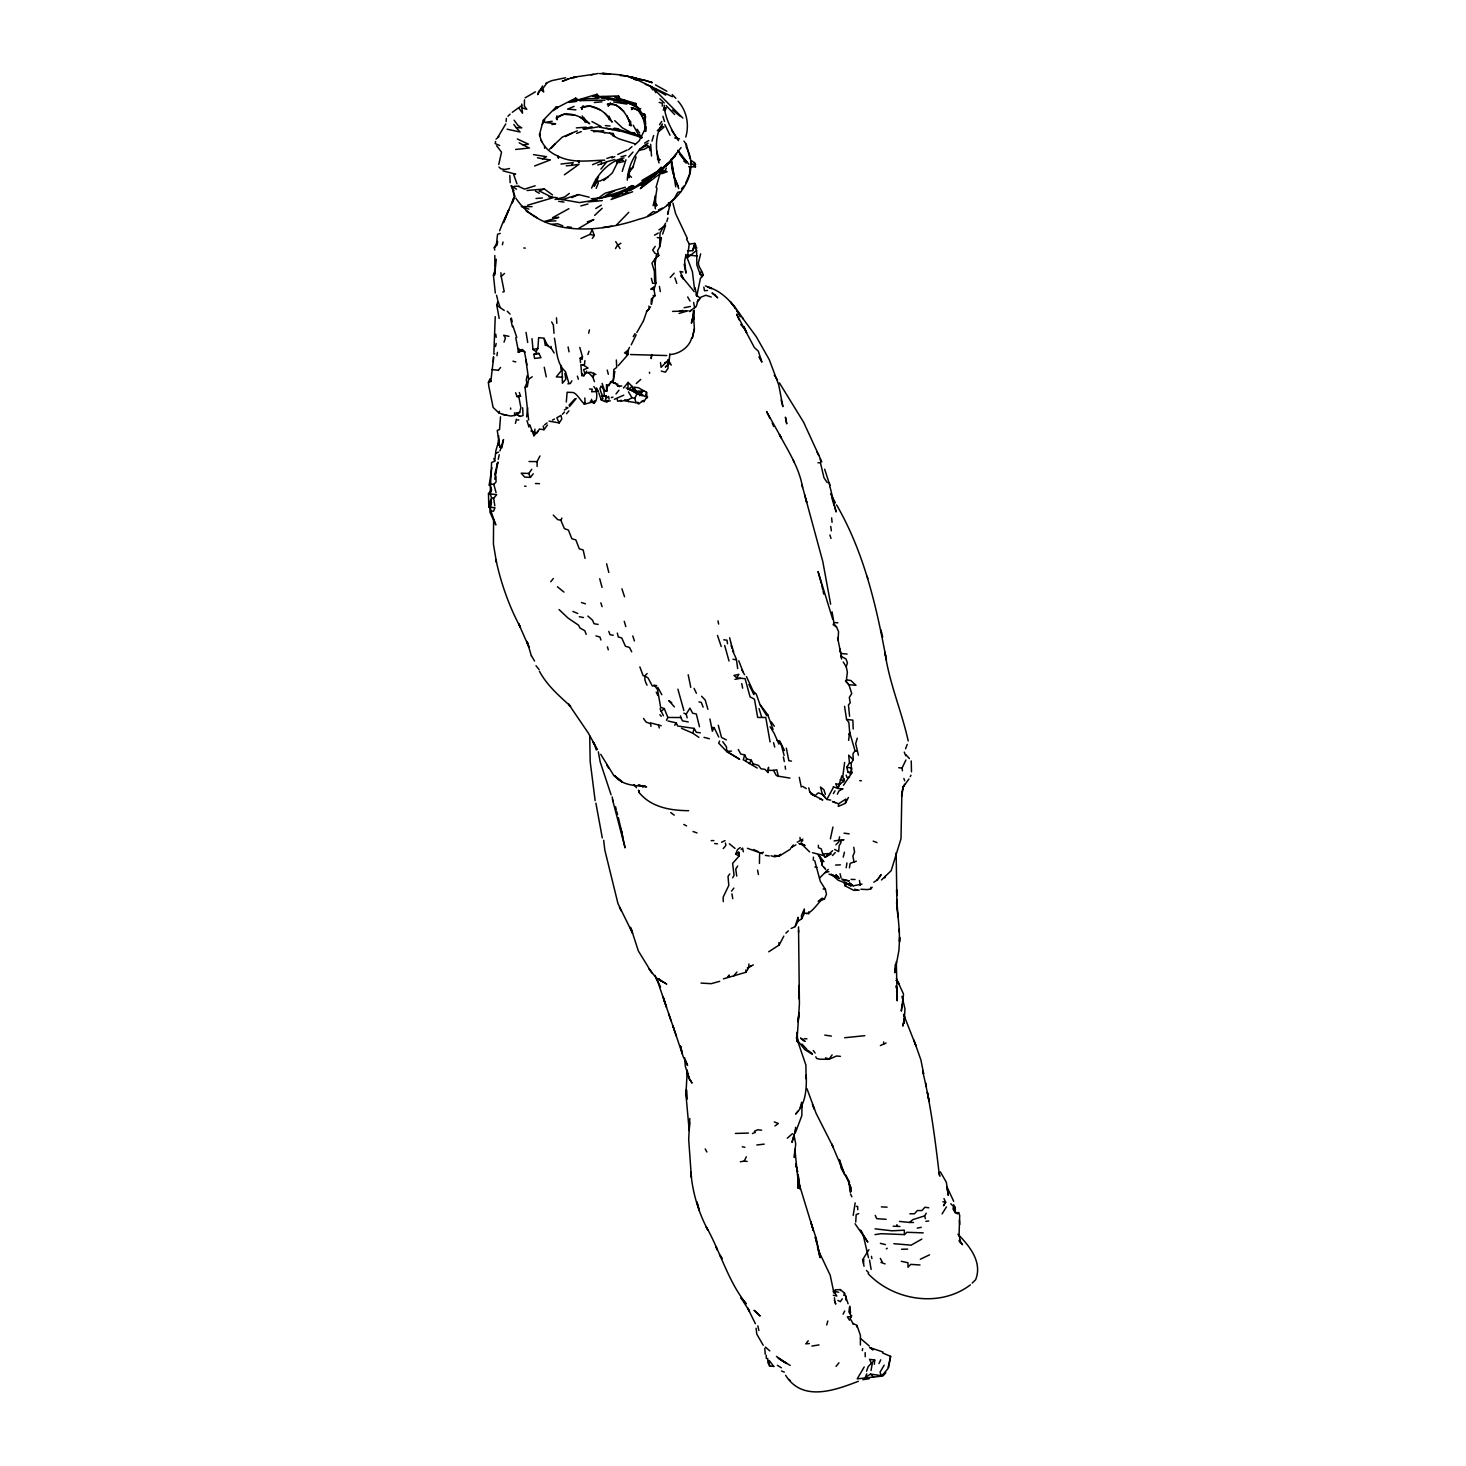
<?xml version="1.0" encoding="UTF-8"?>
<svg xmlns="http://www.w3.org/2000/svg" width="1466" height="1466" viewBox="0 0 1466 1466"><rect width="100%" height="100%" fill="white"/><g stroke="black" fill="none" stroke-linecap="round" stroke-linejoin="round"><path stroke-width="1.5" d="M795.122 926.64L798.072 921.179L798.072 917.313L795.122 926.64L791.145 928.473M799.172 988.597L798.915 998.767L799.19 985.409L799.172 990.595M855.741 1222.076L856.181 1214.599L858.71 1213.61M801.682 918.761L804.321 913.336L804.339 908.975L801.426 915.609L801.682 918.761L798.072 921.179M488.416 382.388L490.817 381.472L489.919 378.943L488.416 382.388L488.783 386.034L493.107 407.401L498.788 412.844L502.691 414.402L510.699 416.014L514.566 415.501L514.584 412.862M953.89 1208.717L954.769 1212.474L958.672 1212.639L959.699 1215.406L959.039 1236.113M801.572 1102.23L801.535 1106.207L801.682 1103.623L800.07 1107.618M557.831 156.056L558.491 157.98L557.831 156.056C548.376 152.024 541.394 144.694 539.525 134.322L543.41 120.084L556.329 106.798L558.253 107.073L575.68 98.13L578.355 99.853L596.955 94.264L599.173 96.536L618.542 95.968L620.045 98.772L635.768 103.463L636.501 106.816L632.909 102.987L638.736 108.191M662.284 106.157L662.32 103.188L659.187 102.418M495.233 316.674L493.895 352.481M899.519 941.978L899.666 937.342L898.915 950.536L894.736 972.746L895.305 964.426M498.55 440.331L499.888 447.258L498.55 440.331L498.477 444.968L499.118 440.716M853.212 729.023L852.846 720.118L846.578 719.513L848.851 722.426L849.675 732.359L848.594 740.367M490.01 508.134L489.956 512.239C503.369 541.76 489.607 511.066 490.395 507.199L491.605 498.074L490.157 493.84L491.586 462.541L494.702 461.13L495.929 450.41L498.788 441.009M544.656 146.802L544.637 148.139L544.692 146.252M793.912 1134.739L795.726 1143.865L794.297 1157.535L794.884 1149.197L798.494 1185.004L797.944 1174.303L800.234 1189.201L798.622 1182.237L813.41 1230.67L810.771 1221.618L811.834 1225.155M533.862 434.174L533.881 435.75L538.169 431.132M688.672 810.698C670.842 810.551 651.344 807.473 639.231 792.648L639.268 790.889M903.514 994.424L901.333 1011.119L901.938 1004.741M632.121 386.419L628.144 382.406L627.943 389.608L632.121 386.419L633.678 390.689L637.985 393.071L629.849 389.791L645.15 396.498L646.598 392.32L638.333 387.72L633.972 387.134L636.611 392.045L642.2 392.412L639.689 395.637M798.402 1176.263L799.135 1185.609L798.384 1181.541M493.621 519.33L493.419 544.088L496.461 562.266L495.984 559.865C500.951 583.45 509.618 607.51 520.357 627.155L518.597 623.636L529.079 647.386L526.66 641.228L528.255 645.315L527.448 642.511L531.425 656.108M901.883 792.281L901.627 796.203L903.532 786.014L901.883 792.281L901.004 838.717L891.2 870.621L881.524 879.966M494.885 266.885L494.812 255.524M683.944 141.157L686.308 144.328L686.216 147.15C703.973 178.467 668.588 212.332 639.048 219.204C599.557 232.709 541.925 237.529 515.812 198.112M748.924 964.005L748.796 967.652L745.937 972.27L723.416 978.867M651.161 304.03L651.344 299.027L655.137 295.582L653.176 295.527M694.518 289.095L692.41 271.668L685.886 254.443M860.395 1345.037L860.414 1335.288L856.932 1325.411L852.662 1323.193L851.141 1319.95M651.509 155.964L650.666 144.291M813.318 860.212L813.447 857.115M668.954 363.898L665.436 366.921L668.954 363.898L669.797 353.947M899.538 941.282L899.208 929.132M689.79 1118.503L688.69 1139.375L691.384 1177.253L690.871 1172.195C692.465 1192.316 698.439 1212.254 707.858 1230.047L706.136 1226.566C720.429 1251.836 728.034 1281.284 746.267 1303.824L740.623 1297.263L749.474 1311.227L747.623 1308.002L755.393 1323.706M562.706 377.183L556.292 376.89L562.119 369.689L562.394 383.249L565.858 379.236L564.85 373.335M655.32 195.564L655.925 206.376L654.99 204.086M863.566 1263.362L863.767 1259.331M853.194 1215.424L855.173 1202.835M495.306 293.053L493.419 275.132L494.427 275.187L494.757 268.956M604.395 396.296L602.801 396.168L601.243 392.906L599.924 388.6L601.042 386.034L603.827 389.828L604.395 396.296L606.063 395.765L605.641 399.265M686.564 239.178L689.295 244.089L687.224 257.906L696.607 250.429L693.913 245.903L692.612 250.631L687.554 251.016M739.157 856.034L735.694 854.11L738.754 852.204L739.157 856.034L732.615 863.382L734.045 875.239L732.743 877.804M493.181 361.259L490.817 381.472M584.824 397.982C586.18 412.184 578.667 393.584 572.913 392.485L567.122 392.247L566.297 401.977M606.667 391.367L606.448 384.678L607.657 385.576L606.667 391.367L603.827 389.828M698.183 299.834L696.277 306.449L689.496 311.58L691.421 310.132M795.562 1127.299L795.342 1132.888L801.865 1115.516L801.939 1103.806M851.361 772.784L851.251 763.163L853.175 759.755L852.992 753.671L855.045 750.812L849.675 732.359M607.657 385.576L613.338 380.464L613.833 369.542L616.71 367.435L616.343 359.995M491.861 511.066L493.529 511.194L494.977 507.749L488.801 507.089L488.49 493.602L491.495 489.992L490.89 488.086M527.65 407.676L526.624 416.894M768.037 772.527L768.514 767.451L768.037 772.527L765.014 769.375L760.964 768.77L758.563 765.472L753.066 763.731L751.288 760.194L746.634 758.82L744.71 754.862L740.788 754.092L738.314 749.493M646.048 126.571L645.571 131.5L645.003 114.769L643.757 113.688L645.37 118.27L644.527 117.885M874.322 1364.315L874.726 1360.045L869.521 1359.33L871.409 1363.178L874.726 1360.045M498.752 164.467L501.519 152.134L496.644 145.775M494.427 275.187L494.757 271.888L493.419 275.132M845.387 803.331L845.845 799.098L838.625 803.753L838.35 806.392L845.387 803.331L848.393 797.504M657.025 188.088L654.624 203.792L655.375 208.813M688.708 166.684L695.489 166.867L694.701 162.653L691.329 160.692M654.954 264.485L656.347 255.176M833.219 786.692L837.819 788.433L841.905 775.771L844.361 780.333L839.651 784.53L837.801 788.268M798.292 1180.35L798.09 1188.376L798.329 1180.203M696.771 296.224L700.455 278.228C707.876 273.849 695.965 267.637 698.897 260.893L700.656 253.893M494.757 479.18L497.909 462.028L496.681 466.5M655.045 295.784L654.001 289.517L655.925 283.03L654.972 258.987L658.82 255.432M690.852 164.21L691.201 161.333M689.698 1122.296L689.203 1130.524L685.923 1094.314L687.206 1071.628M849.492 1307.214L848.924 1311.923L851.416 1316.413M882.642 1352.99L890.613 1356.343L888.616 1367.54M495.178 475.241L495.746 470.641L495.123 474.251M497.634 241.432L497.194 244.804L494.28 247.754L496.571 243.301L497.56 234.267L500.254 233.387M616.6 163.771L617.058 160.454L618.872 162.653L623.966 161.462L622.317 159.611L618.89 159.922M492.924 361.589L493.547 357.136M872.343 1363.252L871.024 1370.527M501.885 447.918L503.516 439.525L499.979 450.868M629.409 125.343L629.775 122.759M651.71 354.809L651.161 358.602L651.802 354.552M626.953 115.722L630.985 125.948L630.527 121.147M645.333 119.992L645.626 124.243M496.919 355.725L497.414 352.371M528.621 419.972L525.066 387.427L527.32 386.548L528.621 379.218L525.891 359.976M846.212 867.744L846.927 862.961M614.84 371.503L613.338 380.464M582.478 356.824L582.075 359.482L580.188 358.071L582.478 356.824L579.785 347.424M849.437 867.817L850.152 863.346L856.346 861.22M625.982 159.776L622.244 171.375M694.389 328.897L692.318 337.876L694.389 328.897L693.455 315.007L691.421 323.235L694.389 310.224M661.478 237.767L659.81 246.636M603.9 132.581L613.118 133.479L612.751 135.568L618.689 138.757L635.126 143.87M856.675 1326.877L856.932 1325.411M911.486 771.794L911.229 760.927M862.301 1350.589L862.668 1348.592M664.19 105.24C664.739 117.811 671.648 130.217 678.465 140.663M842.767 776.888L844.636 762.448M651.545 304.323L652.828 297.433M685.776 137.071C689.46 124.628 686.729 110.94 678.098 101.191M499.228 454.735L498.257 459.316M636.097 156.844L632.726 167.93L629.207 171.907M691.494 338.389C689.167 347.424 679.051 354.076 669.889 354.552M890.613 1356.343L887.791 1368.859L881.487 1376.171L857.225 1378.865L864.207 1366.972M793.088 1138.001L792.006 1142.417L795.635 1129.296M502.417 244.749L503.003 242.037M667.8 214.384L668.514 211.141M685.868 255.451L684.64 261.131L685.96 273.134L684.164 264.192M495.6 471.356L497.469 462.816M605.146 400.016L604.798 401.592L601.152 399.76L598.934 393.108M495.49 346.544L496.186 343.465M495.655 141.451L495.16 143.558L499.723 145.501M593.858 373.115L592.905 377.312L594.445 381.655M588.672 333.24L589.442 329.868M584.934 360.544L584.366 365.309L580.848 364.631L581.8 375.589L583.871 375.772L586.693 371.136M860.927 889.239L867.377 889.587L870.639 888.964L871.024 887.315M503.278 221.476L499.631 230.73M527.265 375.516L526.276 379.694L527.32 386.548M514.566 415.501L519.715 412.422L520.87 407.603L518.707 396.132L517.113 396.608L515.611 392.723M490.395 507.199L491 499.375L489.131 503.443L491.422 502.948L491 499.375M515.427 423.344L516.435 419.203M629.922 167.857L628.896 177.789L628.108 174.637M843.225 857.134L844.434 852.167M653.085 205.698L655.394 196.407M499.155 318.489L496.809 305.276L497.927 300.823L500.108 307.494M491.916 467.636L489.131 485.356L489.864 484.733L491.495 489.992L490.157 493.84L488.49 493.602M509.801 175.425L510.168 182.719M534.98 429.135L533.881 435.75L529.757 424.664M696.607 250.429L696.881 265.108L700.198 274.362L703.405 274.893L700.968 275.828M744.71 754.862L743.299 759.773L757.207 768.037M656.017 187.446L659.975 173.684L665.619 165.163M857.262 738.168L855.686 743.61L858.416 755.192M843.83 1295.394L844.489 1293.085L840.348 1289.585L835.034 1289.823M524.48 99.835L524.352 106.065L526.807 109.309L521.914 107.806L521.749 104.104M496.278 259.262L494.757 273.959M651.967 141.139L653.634 135.513M832.926 827.062L830.397 838.845M700.198 274.362L701.005 271.65M666.81 221.549L667.891 217.958M849.584 716.269L848.466 704.944L850.225 702.8L849.309 697.431L851.746 693.565L848.924 684.714L846.157 681.837L847.385 672.069L846.23 666.81L847.44 662.797L845.992 658.949L840.678 656.108L841.612 659.004M664.006 109.199L664.519 107.494L666.334 108.008L664.959 110.518M698.934 737.38L692.777 733.183L694.243 728.419L677.604 726.018L676.302 722.885L668.001 720.997M540.258 133.846L539.671 135.733L539.525 134.322M662.65 234.065L665.582 225.471M835.913 844.801L838.754 841.96L839.578 836.793M591.604 188.161C597.01 174.527 609.16 160.948 624.003 157.907M595.764 390.304C597.89 394.097 596.992 407.585 590.303 401.134L593.712 401.629L594.426 403.132M526.349 383.89L525.066 387.427M512.734 202.271L513.961 198.496M587.903 354.552L589.002 351.199M667.561 214.036L670.035 205.13L669.412 205.826M653.634 175.169L653.103 176.763L661.642 168.095M583.12 105.68L581.764 109.455L582.369 107.678M504.047 342.109L505.44 338.005L503.699 335.256L508.922 336.319M511.909 203.298L513.448 198.79M606.558 400.328L606.026 401.849L610.259 400.786M822.169 863.492L821.656 864.94L824.735 868.275M506.356 118.471L506.137 121.586M504.762 219.332L514.035 197.507L512.605 201.08M884.731 877.914L885.317 876.302M866.534 1371.223L868.239 1366.587L871.409 1363.178M905.567 748.796L907.216 744.398M827.814 1320.994L826.714 1324.971M693.913 245.903L694.884 243.374L689.295 244.089M830.746 800.143L826.824 799.41L833.366 787.48M905.896 760.029L902.048 768.092L902.433 770.786M503.718 222.594L508.72 209.95L503.699 220.578M735.694 854.11L737.508 849.602L740.257 847.568M866.773 1373.825L865.398 1377.234L870.602 1374.1L883.045 1375.878L885.849 1372.707M643.409 320.999L646.634 311.745L650.538 306.852M903.532 786.014L903.093 787.077L908.938 779.014M583.871 375.772L584.897 373.299L583.56 369.615L588.068 368.058L583.01 364.906M617.424 162.763L612.257 173.025L603.79 180.501M665.601 223.144L660.048 232.819L659.59 247.076L657.556 250.723L658.692 255.689M525.103 352.06L521.988 350.686L518.304 352.335L519.111 350.447M728.51 976.887L729.298 975.055L727.814 976.704M584.164 404.25L584.934 402.454M498.788 412.844L499.485 411.25M668.991 206.614L670.402 203.407M685.923 182.609L689.588 174.326L689.826 167.747L691.549 167.014M633.972 392.008L636.959 393.731L634.815 398.422L636.042 402.71L638.022 402.325L638.956 403.681L643.574 400.365L644.032 401.574L641.522 401.372M692.612 250.631L694.627 246.068L696.9 248.011M645.443 128.202L639.249 140.791L634.815 144.859M505.788 123.914L498.074 136.814M493.566 353.947L494.702 353.801M516.765 337.4L512.843 325.782M581.8 375.589L582.57 373.885M618.212 365.694L628.126 354.424L626.367 354.406L629.482 347.332M647.679 396.865L646.946 397.689L646.598 392.32M650.996 726.348L650.446 722.866L658.436 724.974L659.279 727.961M658.436 724.974L661.184 725.743M737.673 668.569L736.353 659.022L732.56 650.592M711.615 727.356L712.329 731.241L714.125 727.612L711.615 727.356L709.929 719M719.604 741.026L718.652 743.097L726.788 751.637L739.634 759.26L727.942 752.021M834.099 505.77L833 501.647M726.788 751.637L726.44 746.799L722.775 741.704M745.699 760.872L746.634 758.82M752.479 765.032L753.066 763.731M773.572 770.365L776.778 769.797L778.391 776.449L776.174 775.294L773.572 770.365L769.045 770.383M771.061 855.778L774.158 856.62L774.781 855.264M774.158 856.62L776.009 855.374M843.646 781.909L844.086 778.739M768.715 951.8L779.234 944.947L783.815 936.114M804.321 913.336L806.96 913.245M806.74 913.739C812.017 912.2 816.617 904.779 821.107 900.436L824.442 898.988L826.476 894.333L825.413 889.477L820.282 881.268L814.711 860.652M910.258 776.687L910.954 775.184M838.68 1292.279L834.227 1291.234L833.513 1292.755L834.96 1292.884L836.793 1296.036L833.311 1295.284M834.96 1292.884L835.657 1291.344M851.105 1316.725L847.33 1316.871L849.602 1320.243L851.709 1315.423M945.625 1202.175L943.554 1205.602L945.625 1202.175L943.976 1198.62M955.246 1207.508L955.117 1212.034L955.246 1207.508L953.651 1204.795M959.772 1224.385L959.46 1220.335M663.31 110.078L664.519 107.494M593.73 403.077L594.884 400.621M580.884 238.482L589.955 234.395L592.191 229.667L594.298 235.476L592.319 238.39M902.708 788.268L904.614 784.237M878.959 1363.582L880.736 1359.825M666.315 168.077L665.143 170.532L660.03 172.676M636.152 334.798L631.223 344.84M585.044 558.344L583.175 549.952L579.29 548.834L575.863 539.928L571.832 538.718L568.423 530.069L564.41 528.64L560.855 520.302L561.936 518.066M837.343 794.224L838.937 790.98L842.712 788.91L837.819 788.433L835.712 783.76L839.651 784.53M666.48 720.282L667.873 717.46L664.3 708.591L660.653 707.363L657.556 689.643L654.129 684.934M608.866 385.668L609.893 383.616M539.964 455.944L537.051 461.643L537.106 466.5M843.097 1314.159L844.728 1310.952M542.255 124.39L544.821 119.827M536.483 353.526L533.862 354.332L534.595 358.455L540.991 357.686L538.865 353.434L536.483 353.526L536.171 351.693L537.894 348.45L538.627 337.656L543.923 338.188L547.771 345.866L551.344 348.358L554.148 352.994M594.042 375.168L592.905 377.312L588.306 372.346M615.537 248.597L617.131 245.628L620.906 243.228M542.585 85.981L537.637 94.612L538.81 91.24L541.815 89.151M643.262 321.292L636.83 332.525M749.346 763.676L751.288 760.194M571.887 380.775L570.347 383.506L567.873 383.835M736.903 677.677L738.864 674.342L733.99 675.423L736.977 678.025L745.076 678.63L750.061 696.863L754.459 699.227L757.684 717.442L765.783 717.497L770.071 741.943M833.384 793.619L835.015 790.815M633.275 336.612L635.035 333.607M848.722 734.576L850.005 732.395M879.124 877.951L881.103 874.597L876.906 880.095M697.193 301.831L698.622 299.412M942.07 1213.921L946.431 1206.921M884.2 1365.176L880.04 1372.158L881.487 1376.171M925.413 1218.612L924.625 1215.882L926.274 1213.188M737.673 865.985L735.749 869.118L736.72 876.063M850.133 774.085L852.296 772.27L843.463 785.3M687.169 717.845L686.198 714.144L689.955 708.133L692.612 713.191L696.332 713.997L699.484 726.769M598.549 176.855L594.133 186.31L596.9 181.363L595.508 179.365L597.01 180.959L600.07 181.051L608.152 176.91M596.167 188.363L598.366 182.902L597.01 180.959M488.801 507.089L491.422 502.948M846.762 767.249L851.764 768.074L851.086 773.205L848.081 772.289L846.762 767.249L849.455 762.998L848.667 755.155L853.175 759.755M566.297 165.786L571.337 165.401L573.188 162.653L560.965 164.027M559.187 422.923L561.826 419.001L560.928 415.428L556.823 417.792L559.187 422.923L549.072 421.145M642.749 394.757L642.053 395.802L636.959 393.731M842.309 1298.821L840.348 1301.68L837.856 1300.379M674.672 725.267L676.302 722.885M659.517 124.738L661.752 121.495M606.906 401.922L607.987 400.365M623.453 388.032L628.144 382.406M655.229 246.361L652.7 250.008L654.99 253.306L658.564 254.882M670.97 160.289L681.085 147.59M775.038 856.162L779.124 856.126L780.37 854.366M654.972 258.987L651.949 263.22L654.386 271.375L654.624 281.582M698.677 300.475L701.151 297.048L705.842 295.252L711.212 296.993M533.221 473.811L530.399 477.385L524.736 477.11L521.2 473.188L528.75 473.463L531.791 469.303M729.775 873.956L728.016 876.356L728.804 885.391L723.159 897.174L723.288 901.608M530.894 430.967L536.996 432.91L539.396 429.062L543.996 429.703L547.441 425.048M659.114 131.299L664.116 127.029L661.936 126.314L657.281 130.712M610.241 382.113L613.393 380.317M668.826 359.536L661.074 367.325L660.506 362.578M662.742 167.985L629.39 190.708C646.781 182.26 662.394 170.221 675.386 155.909M731.516 891.126L733.861 888.084M575.075 398.697L569.028 405.221M868.935 1249.692L862.613 1259.715L864.06 1266.276M519.037 352.39L520.815 350.136L521.988 350.686M616.013 393.914L618.982 390.194M836.078 1366.404L838.955 1362.794M644.032 401.574L646.836 396.846L647.294 397.726M790.779 848.173L793.326 845.021M815.774 1056.821L816.727 1058.507L820.007 1059.203L828.986 1059.295L832.12 1054.879M600.877 169.121L606.924 161.681L614.932 159.482M798.017 1111.1L795.562 1114.105C805.952 1104.045 806.685 1088.652 806.245 1075.128L806.098 1078.793L805.897 1065.086L796.569 1037.818M746.304 1156.784L744.307 1161.035L747.129 1161.438M550.74 581.727L553.323 578.557M576.175 398.55L569.504 406.577M549.53 149.22L562.303 137.108L577.311 130.841M566.536 413.724L568.918 410.865M733.696 975.953L736.958 972.031M629.555 170.972L632.689 167.234M723.251 848.576L725.872 845.479L725.432 843.005M494.793 505.77L493.675 498.257L496.699 494.702L490.157 493.84M551.271 148.139L555.357 143.833M609.453 104.507L608.06 106.083L610.442 102.748M498.165 370.513L500.602 367.435M628.566 157.082L633 152.079M681.507 188.857L684.072 185.999M649.163 178.925L669.889 162.286L665.546 166.098L676.577 153.893M647.056 685.153C645.15 681.8 643.006 676.156 647.147 673.535M958.672 1212.639L957.591 1213.83L955.74 1212.84L953.047 1209.083L953.486 1206.445L950.774 1203.751M670.219 277.477L674.122 273.189M662.412 124.005C654.771 134.762 655.449 150.778 659.022 163.001M808.206 1340.785L805.787 1343.846L809.36 1343.552M819.549 878.024L828.253 869.393M870.639 888.964L872.197 887.278M553.36 110.646L558.253 107.073M656.841 171.888L661.276 167.142M812.53 852.699L823.819 855.631L825.266 857.207L832.596 850.701M562.394 414.255L564.52 412.001M773.058 729.537L767.817 714.858L760.414 704.926M832.45 855.503L835.235 852.607M686.308 144.328L689.973 158.493M491.403 484.147L493.785 484.348L496.039 482.002L495.966 476.303M741.155 849.584L742.584 848.099L743.372 851.783M616.416 225.068L628.767 212.332M646.451 311.488L648.852 309.033M665.546 166.098L667.91 163.697L659.388 171.504L668.496 163.038L660.616 170.404M507.951 116.254L510.095 114.128M972.196 1283.117L975.623 1279.726C982.678 1262.208 969.539 1245.898 957.903 1234.225M801.352 841.924L802.8 840.513M643.629 118.911L638.626 110.536L632.982 108.118L631.443 109.584L633.44 108.392M594.646 215.374L602.196 208.3M665.509 166.464L668.734 163.477M659.975 128.11L661.936 126.314M650.519 179.237L640.312 188.638L659.975 173.684M636.281 383.506L640.734 379.419M875.019 1234.629L881.121 1233.694L904.412 1234.61L906.959 1232.283L923.232 1232.869M666.682 205.478L674.323 198.533L677.823 192.193L680.829 191.789M815.078 795.69L818.156 792.886L822.334 794.169L825.505 798.017M502.801 292.082L504.212 291.551L501.225 276.451L504.506 273.464M650.079 150.65L649.108 146.49L646.854 145.262L639.616 149.037M628.529 149.734L631.993 146.637M785.868 933.109L788.36 930.892M625.707 192.193L630.472 189.279M899.501 1221.416L909.58 1222.442L912.695 1219.694L924.625 1215.882M663.438 715.738L661.184 711.322L664.3 708.591M547.056 82.774L542.951 88.4L543.684 91.992L540.496 89.371M846.34 884.713L845.057 885.83L853.927 890.412L859.223 890.119M787.297 1138.184L792.446 1133.676M496.058 139.105L498.953 136.595M767.817 714.858L766.791 715.738L760.231 705.238L756.254 694.059L753.359 691.512L746.451 676.614M775.386 856.73L781.085 854.623M921.857 1239.082L911.137 1245.165L893.857 1243.699M604.982 100.183L579.858 100.623L581.855 98.992M571.52 100.842L578.355 99.853M614.346 399.302L623.746 395.179M658.014 172.585L641.265 185.541M579.858 100.623L587.335 98.68L597.707 98.479M825.266 857.207L831.295 853.853L827.3 854.385M970.382 1284.876C939.999 1307.984 893.948 1300.837 868.11 1273.642M544.527 424.938L547.075 422.923M606.741 397.854L608.592 396.37L609.105 399.119M818.138 901.315L822.005 898.237L824.442 898.988M797.266 842.235L802.818 839.12M648.027 215.649L653.213 211.599L656.621 212.405M632.524 104.123L601.005 97.562L608.555 97.636L619.825 100.073M649.108 146.49L644.344 149.239L638.608 150.357M569.394 193.402L564.593 197.03L555.064 199.468M790.284 849.235L779.124 856.126M774.964 1125.961L778.354 1123.487L774.268 1121.93M601.005 97.562L603.259 96.499M564.392 174.802L578.997 164.357L571.337 165.401M853.212 885.83L849.51 883.008L853.212 885.83L862.008 884.145M512.257 112.314L521.694 105.589M525.121 97.819L535.438 91.845M599.209 98.02L592.704 96.078L599.173 96.536M658.949 229.869L663.457 226.772M654.331 286.695L650.702 289.15L654.001 289.517M622.317 159.611L619.073 161.187L616.435 160.784M528.621 379.218L532.231 376.78M654.642 174.033L662.504 168.755M662.944 171.98L665.143 170.532L667.085 171.779L661.679 173.703M659.352 170.221L641.833 180.538M886.307 1248.867L887.242 1248.262M564.392 409.985L567.928 407.805L565.949 407.273M873.791 882.202L877.877 879.673M644.582 143.118L648.815 140.498M621.126 100.055L614.419 96.536L620.045 98.772M753.341 964.885L747.33 968.018L751.362 965.801M595.764 208.502L601.262 205.185M624.663 399.87L628.108 399.998L631.956 397.671L634.815 398.422M929.554 1254.841L920.318 1259.257M578.722 228.366L593.877 219.552L587.335 221.842M552.48 420.119L554.423 419.001M791.658 847.311L795.928 844.856M557.263 198.68L579.528 202.601L597.12 199.761M565.345 136.54L571.96 133.314M568.9 208.685L552.609 217.664L558.803 217.371L544.399 221.458L555.926 220.835M632.652 191.753L611.084 199.523L622.225 193.145L612 196.774L629.794 188.784L612.44 195.454L598.971 198.57L619.66 191.936L633.495 185.724L630.985 185.706M654.514 235.165L658.271 233.057M593.235 199.596L598.22 198.167L605.018 193.274L625.341 187.263M605.311 195.748L614.822 190.598M537.436 157.778L542.512 158.804L546.506 156.679L533.496 154.626M627.136 150.027L617.736 154.48M838.625 803.753L832.486 801.535L835.4 802.708M828.986 1059.295L836.555 1055.996L840.421 1056.345M648.1 143.137C635.419 150.1 627.943 166.153 627.246 180.171M721.584 842.217L725.029 840.604M658.289 210.004L662.357 208.117M571.85 197.635L578.484 194.593L589.222 197.214M719.696 981.322L711.138 983.686L701.005 983.081M545.902 83.232L551.711 80.648L565.583 77.753M535.182 185.797L524.59 189.114L518.414 186.384M880.37 1045.57L886.069 1043.022M611.872 157.907L614.785 156.624M620.393 192.504L633.898 186.347L626.202 189.279M754.385 1131.257L757.739 1129.791L761.624 1130.176M568.698 78.541L562.266 81.326L571.447 77.9M495.673 453.361L498.605 452.096M908.205 740.971C901.902 711.78 889.404 683.816 884.896 652.15L886.454 660.158M574.104 106.377L567.58 109.144L575.9 109.822M584.311 404.268L593.712 401.629M534.595 165.988L550.41 159.904L542.512 158.804M752.425 1133.548L755.375 1132.357M643.702 146.527L646.854 145.262M592.539 164.668L601.445 161.04L601.463 163.826L597.725 165.035M601.463 163.826L606.924 161.681M576.559 133.406L581.269 131.592M539.085 190.947L544.326 188.967L552.517 194.941M622.39 194.337L627.741 192.321M679.033 313.431L688.177 310.737M840.751 840.861L843.921 839.706L840.073 839.981L841.044 842.51L839.138 845.845L838.68 851.581L834.667 849.437M858.361 1381.284C834.869 1390.336 802.507 1402.284 785.593 1375.291M611.34 397.634L612.99 397.103M606.887 158.42L612.385 156.605M578.484 194.593L561.845 199.706M763.401 852.241L759.626 853.432L759.425 863.419M592.099 126.754L582.937 128.935M825.156 872.71L828.858 871.61M516.142 414.292L520.173 416.399L523.05 415.556L522.647 407.75M527.65 205.203L552.957 197.763L539.488 191.038M679.693 311.232L682.735 310.371M580.829 205.936L587.939 203.957M621.291 400.291L617.662 401.281L617.186 399.009M620.888 156.807L625.89 155.524M756.822 1144.964L764.207 1144.14M573.518 77.24L593.62 74.326M570.805 78.156L575.973 77.075M620.485 401.354L623.838 400.639L636.042 402.71M531.993 338.628L533.001 349.458L537.894 348.45M551.931 124.555L555.669 123.785L544.931 122.374L552.169 121.293M584.238 129.301L600.95 126.369L591.952 121.586M917.258 1228.123L921.234 1227.317M833.146 1291.436L834.227 1291.234M591.146 198.771L598.22 198.167M684.091 307.713L690.321 306.486M590.981 74.839L598.183 73.447M509.545 168.553L504.835 169.451L500.896 168.847L498.99 167.069M740.348 1161.805L744.307 1161.035M734.942 679.344L740.843 678.263M584.897 373.299L590.725 372.236L595.892 374.453M533.862 354.332L538.865 353.434M586.345 127.176L576.358 127.89M611.872 103.756L607.309 104.233L615.647 104.764L623.691 111.141M519.129 142.77L523.142 144.987L528.438 144.126L517.315 138.977M811.889 1346.063L819.036 1344.908M862.851 1379.689L869.155 1378.755M602.746 227.487L611.798 226.149M643.721 391.019L633.385 391.22M515.995 412.954L519.715 412.422M925.889 1221.361L928.729 1220.958M635.823 105.717L622.207 100L624.498 99.871M515.647 149.459L529.446 148.011L523.142 144.987M748.485 1133.071L735.382 1133.438M834.117 840.916L838.479 840.348M568.9 102.4L576.34 101.466M517.113 396.608L520.577 396.186L519.312 392.54M841.429 789.075L842.712 788.91M893.215 1226.217L899.922 1226.456M593.638 131.757L603.644 130.676M544.326 188.967L527.009 190.507M517.59 420.046L518.854 419.917M653.744 283.25L655.925 283.03M588.342 201.905L602.288 200.622M818.358 845.259L818.468 847.769L821.217 848.777L822.811 854.055L828.162 853.56M572.326 77.68L574.727 77.46M551.986 224.28L557.611 223.785L562.687 225.801M594.353 102.51L601.995 101.85M707.473 290.488L704.505 290.726L703.827 287.079M536.006 198.478L542.383 198.002M688.269 721.932L682.478 720.851L680.792 717.534L667.873 717.46M597.981 391.367L591.623 391.788L592.301 389.205L589.515 388.985M913.501 1222.497L909.58 1222.442M672.564 311.397L686.088 310.975M835.638 865.068L840.385 864.848M856.327 1206.408L857.647 1206.353L857.757 1209.725M617.626 386.089L621.786 385.961M726.971 751.27L731.424 751.123M629.995 389.535L634.082 389.425M601.152 399.76L603.039 398.642L601.738 395.893L606.063 395.765M848.081 772.289L851.306 772.197M849.547 777.346L846.927 777.438L846.157 775.148M901.572 1249.27L907.637 1249.105M711.157 840.641L713.85 840.586M844.654 1037.726L864.793 1035.692M514.419 186.274L519.019 186.219M557.227 197.708L548.815 196.92M664.721 362.542L668.698 362.505M520.577 396.186L518.707 396.132M502.691 414.402L506.576 415.061M558.509 156.422C573.114 163.551 589.295 160.472 604.78 160.161M909.891 1213.811L914.418 1213.793L917.386 1210.531L921.894 1210.586L924.899 1207.233L928.784 1207.801M537.051 461.643L529.024 461.497M532.048 206.651L521.31 206.559L528.933 209.18M666.737 355.542L630.527 354.534M817.973 462.761L820.465 462.78L823.965 477.714L827.245 482.644M764.776 1348.299L765.234 1354.254M851.105 879.398L855.045 879.508M535.475 483.523L539.47 483.652M602.764 73.3L620.21 74.839L636.72 78.229M599.612 73.593L604.817 73.813M875.239 1215.387L876.723 1218.649L886.179 1219.327M513.815 124.482L516.197 127.615L521.749 127.872L518.011 125.49L514.108 120.194M881.359 1206.866L887.095 1207.159M920.025 1264.975L910.716 1264.37L908.04 1267.21L907.967 1262.757L901.278 1261.31M824.79 1035.106L831.424 1036.114M620.338 75.517L628.034 76.067M688.544 255.084L697.285 256.037M548.522 345.555L545.26 345.316L544.143 338.426M628.914 186.86L631.15 187.025M491.843 369.579L498.128 370.238M841.209 653.543L847.091 654.019M523.783 247.974L525.304 248.102M626.092 387.922L630.82 390.048M637.655 403.571L638.956 403.681M524.59 486.181L526.019 486.291M491.605 498.074L493.675 498.257M855.045 750.812L857.298 751.013M849.455 762.998L851.251 763.163M859.791 780.645L861.385 780.773M714.638 843.573L717.46 843.811M804.211 1038.643L806.923 1038.881M602.068 73.392L609.856 74.088M656.127 91.039L654.881 90.929L655.778 92.541M605.275 125.581L610.076 126.003M644.967 675.954L643.153 675.771L639.854 666.883M581.269 99.413L582.863 99.578M833.879 622.445L837.892 622.848M898.713 767.726L902.048 768.092M657.244 237.584L660.653 237.987M778.501 776.21L789.972 778.098M844.068 833.183L849.162 833.824M613.539 101.979L626.953 104.086M567.195 226.79L571.557 227.358M614.052 128.202L618.707 128.806M723.746 639.799L726.989 640.202L727.539 643.739M847 679.967L850.756 680.462L855.997 685.282L848.924 684.714L845.534 680.645M700.327 732.817L696.24 732.267L694.243 728.419M605.128 132.618L591.055 130.327M640.77 108.85L637.875 108.319L644.05 115.521M875.074 1228.838L892.098 1230.817L904.339 1230.176L904.412 1234.61M558.638 201.337L563.952 202.106M777.145 740.55L779.692 740.916L784.457 750.519M842.254 879.893L849.254 880.919L842.07 879.142M613.264 635.199L610.021 634.723L608.793 631.388M599.887 127.212L619.568 131.097M791.457 761.111L788.836 760.707L786.326 748.155M733.018 659.26L736.024 659.718M765.399 855.393L769.247 855.979M840.165 779.784L843.353 780.297M598.11 624.406L594.042 623.728L592.502 620.155L587.829 616.05M698.989 701.957L701.298 702.361L703.112 707.143M709.361 738.754L704.028 737.361M942.803 1201.772L945.588 1202.267M631.131 77.826L634.98 78.523M616.068 128.715L631.681 133.314M579.29 616.728L583.486 617.553M742.272 1146.76L744.875 1147.292M814.949 866.901L817.002 867.322M574.8 115.246L563.842 114.238L556.109 118.16C566.078 109.584 581.251 115.777 589.625 123.749L580.279 117.372M507.144 129.21L520.082 132.013L516.197 127.615M610.699 103.774C620.466 104.691 626.074 113.982 629.849 122.008M606.319 128.165L612.733 129.539M602.966 96.719L605.201 97.196M560.855 520.302L557.648 519.569L553.268 515.079M676.724 138.189L679.491 138.83M823.104 888.927L825.413 889.477M632.982 108.118L631.205 107.678C642.255 108.759 644.802 121.971 645.315 131.079L644.967 124.225M628.016 353.801L624.534 352.958L627.906 350.319L628.126 354.424M589.955 234.395L594.298 235.476M674.726 137.914L677.237 138.537L671.446 130.016M880.388 1243.333L885.391 1244.597M668.496 202.784L670.383 203.261M512.972 361.204L515.794 361.919M638.425 78.651L647.276 80.978M657.391 159.006L660.323 159.757M681.085 271.577L682.954 272.053M601.738 395.893L602.801 396.168M631.901 77.057L643.098 80.392M661.294 371.045L665.381 372.199L668.001 368.442L668.184 359.5L671.245 365.144M781.341 1367.778L777.365 1365.304M825.468 1057.884L828.913 1058.873M595.947 635.914L600.015 637.069L600.895 640.001M854.696 889.184L857.463 889.99M683.889 161.352L687.004 162.286L679.454 154.113M873.186 841.118L877.016 842.584M502.93 170.826L515.611 174.179L513.686 174.637L516.985 183.873M655.614 685.355L656.695 685.685L652.297 685.96L647.972 677.823L645.003 676.101M643.519 79.97L652.168 82.609L650.318 81.839M642.273 785.593L646.579 786.857L640.77 785.794L645.26 786.399C634.558 785.721 621.327 785.153 614.566 775.569L622.464 782.056L613.924 775.697L600.73 754.33M633.898 78.816L637.545 79.934M804.797 845.351L799.227 843.61L804.797 845.351L800.766 843.225L809.635 851.929M628.639 132.508L639.249 135.972M581.507 602.544L585.447 603.809M647.239 80.997L652.168 82.609M819.714 798.915L822.811 799.941L812.237 794.572M639.433 136.741L613.283 128.825L618.579 129.484M693.033 831.515L697.028 832.945M622.207 100L638.04 107.879M885.061 1263.894L880.956 1262.409L882.33 1262.061L880.333 1258.414M882.953 1352.018L869.686 1347.511L873.04 1349.893L870.676 1347.675M829.005 874.139L838.827 877.951L835.95 874.726L839.138 878.574M770.64 1366.367L767.891 1362.812L767.726 1358.469M650.116 723.581L646.085 722.06L643.537 718.468M747.403 848.283L762.577 853.688M781.47 1371.003L784.328 1372.103M617.901 384.349L612.623 382.333L616.581 383.854M645.315 84.295L651.894 86.861M681.507 728.29L692.777 733.183M838.369 877.621L832.157 874.634M628.474 76.69L632.707 78.376M526.184 211.012L537.381 217.811M572.894 611.45L577.732 613.466M683.889 713.154L686.198 714.144M705.494 285.888L711.798 288.582L707.547 286.915C723.709 291.496 734.319 305.331 743.097 318.727L742.401 317.865L756.199 336.575L769.247 359.628L778.721 384.843L782.899 406.613L781.14 399.98M850.83 885.372L838.112 880.15L831.222 874.121M631.773 77.24L672.363 96.738M638.388 784.75L643.299 786.875L639.799 785.263M753.597 849.547L758.16 851.581M496.809 305.276L504.249 310.48M633.587 78.871L635.987 79.989M790.174 1365.432L778.794 1358.322L785.116 1362.647L781.396 1360.228M632.084 132.471L635.529 134.139M655.485 84.9L666.81 91.204M584.677 119.937L586.693 120.945M726.366 739.89L721.547 737.508L718.285 725.285M611.707 381.783L615.225 383.561L613.521 382.443M810.625 793.747L814.601 795.726M563.952 592.081L557.392 586.748M600.327 109.913L589.918 106.01L580.866 107.733C592.924 102.199 606.099 111.966 612.165 122.081L605.037 113.413M851.031 885.446L844.691 882.184L850.995 886.215M683.797 824.46L686.583 825.908M654.972 88.821L665.729 95.125M616.948 385.32L619.55 386.676M641.687 137.731L632.927 133.058L634.796 132.948M631.846 132.985L622.427 127.908L614.73 120.67M535.457 191.13L539.36 193.292M633.99 133.461L641.247 137.877M663.218 982L666.737 984.053L656.182 977.877L649.163 969.008L652.407 973.442M786.821 1363.582L778.043 1357.937M515.757 337.785L517.901 348.413L520.815 350.136M517.095 414.585L520.173 416.399M802.58 786.362L806.245 788.561M661.459 980.974L658.601 979.178L661.276 980.864M515.006 196.499L511.286 185.724L516.49 189.169M609.599 133.113L614.529 136.393L613.118 133.479M833.055 624.644L836.536 626.99L838.534 631.498L838.131 640.056M628.511 174.491L631.48 177.276M680.481 116.492L672.381 109.895M812.494 1054.439L804.852 1049.656L797.632 1040.567M533.001 349.458L536.171 351.693M671.758 702.709L668.789 700.583L674.397 706.905M695.855 294.849L699.649 297.635M662.614 981.707L658.362 978.647M670.713 812.567L674.232 815.169M780.022 1359.202L776.467 1356.398M808.261 1050.591L812.054 1053.468M809.782 791.842L815.481 796.221M682.863 118.086L653.744 88.876M860.469 1338.421L869.265 1346.008M729.353 843.775L735.034 848.429M769.815 1350.919L765.509 1347.089M807.051 1049.564L801.957 1044.049M635.768 103.463L636.299 106.542L640.459 110.94M606.704 98.625L608.335 100.036M666.114 105.589L674.617 114.531M641.283 137.034L638.186 134.157L633.184 125.215M524.462 351.73L522.079 349.513L524.462 351.73L526.99 364.924M659.902 98.845L664.263 102.932M693.803 162.836L695.727 164.65M654.679 202.821L657.208 205.203M789.056 1379.433L790.137 1380.477M672.216 94.649L675.863 98.295M657.904 159.189L659.242 160.509L656.658 150.943M866.461 1270.491L868.642 1272.671M507.236 311.232L510.058 314.072M826.824 799.41L822.334 794.169L820.465 787.022L823.874 789.661L825.358 794.444M688.928 164.302L678.263 151.108M620.008 248.597L615.72 241.615M870.602 1374.1L873.626 1377.252M608.61 117.06L610.039 118.581M701.609 696.258L705.238 700.088L707.895 709.342M639.927 135.037L642.346 137.602M540.862 140.461L542.383 142.092M905.933 754.752L909.415 758.545M958.984 1240.877L962.429 1244.707L959.497 1239.888L960.267 1242.05L959.369 1235.783M587.206 122.466L583.761 117.463M740.697 324.462L743.537 327.633M694.224 291.642L680.939 275.571L683.449 278.943L680.041 271.357M822.811 854.055L825.028 856.712M940.347 1171.847L946.321 1182.201L948.282 1195.395L946.889 1186.764L953.67 1201.277M633.88 784.567L636.446 787.7M833.476 623.252L836.536 626.99M650.959 87.465L653.085 90.104M536.006 665.729L539.14 669.596M770.09 726.769L774.433 733.825M597.487 749.584L588.324 733.073L568.643 704.138L570.64 706.319C558.949 695.69 547.111 685.483 539.433 671.281M559.059 609.563L568.185 618.176L578.575 625.194L579.986 628.034L584.806 630.728L586.198 634.375M651.106 971.756L638.333 950.903L630.966 928.143L632.267 932.688L630.197 927.19L632.542 933.182L617.974 903.587L604.835 850.133L603.662 840.275M577.806 161.022L579.088 162.689L578.978 161.022M813.245 1050.517L815.151 1053.028M778.611 741.136L781.158 744.508L784.127 755.356M806.996 1088.78L816.086 1113.317L833.293 1147.273L831.717 1143.993L844.581 1174.413L849.547 1182.494L846.633 1176.941M763.218 1345.312L756.768 1334.06L756.09 1328.269M817.955 854.605L823.837 861.715L819.164 856.126L822.316 863.95L821.07 860.487M593.785 386.511L595.892 389.461M771.208 721.822L774.341 726.238M661.313 716.306L659.883 714.767M862.631 1233.327L860.414 1230.102L862.594 1233.712M758.893 356.971L761.899 362.12L758.343 351.217L754.367 347.534L736.647 314.2L739.34 320.156M637.05 129.246L639.671 133.131M774.25 375.094L777.511 380.024M664.831 124.573L669.999 135.22M677.878 150.32L686.161 163.166M843.207 661.972L846.23 666.81M824.259 867.414L825.56 869.503M661.826 694.719L657.776 687.334M643.757 113.688L645.736 116.968M779.417 382.864L803.588 422.19L821.803 461.845M678.098 186.072L673.737 176.232M628.474 391.88L631.956 397.671M531.48 655.833L534.559 661.038M718.761 737.031L714.125 727.612M606.869 765.16L608.555 768.056M691.476 163.147L695.489 166.867M741.851 669.962L744.6 674.763M687.682 296.957L690.028 301.061M551.674 321.97L553.36 324.957L554.001 333.295M681.763 275.938L683.449 278.943M855.045 1223.744L867.817 1242.105L863.584 1235.215M585.282 122.411L582.204 115.924M835.418 502.856L830.599 493.785M896.386 978.573L903.386 993.765M705.201 1148.923L706.887 1151.983M654.972 975.421L660.525 986.948M656.255 978.793L657.758 981.597M836.573 504.927C863.382 551.051 875.862 603.735 885.574 655.668M678.758 188.583L674.397 177.111L671.428 161.04M817.075 452.151L818.706 455.285M511.286 185.724L513.943 190.782M901.957 996.404L904.962 1008.773L904.119 1023.176L903.716 1019.786M656.218 692.154L657.922 695.489M596.534 387.94L598.495 391.807M852.662 1323.193L853.194 1324.256M631.699 651.802L629.5 647.441L625.432 646.249L621.749 637.948L618.267 636.959L617.314 633.092M619.477 907.362L621.309 911.027M575.68 98.13L577.073 100.916M802.562 487.463C799.41 468.167 788.488 451.491 779.417 434.559L781.47 438.151L766.59 411.525L769.742 418.067M778.959 744.178L774.634 734.429M793.253 460.232L794.279 462.303M844.489 1293.085L848.081 1303.732M850.482 1193.947L851.874 1196.824M796.386 1037.91L798.09 1041.446L796.606 1036.902L797.944 1042.271L796.936 1032.302M748.888 684.494L753.89 694.572L753.359 691.512M694.096 688.397L696.368 693.253M657.648 981.395L676.284 1035.894L672.857 1025.559L674.25 1029.993M772.179 423.014L773.718 426.459M592.795 741.613L593.877 744.032M694.884 243.374L696.075 246.05M604.743 391.202L602.105 383.396M839.45 1159.551L843.885 1172.727L841.301 1168.64L839.908 1161.09M760.066 357.887L761.001 360.05M841.667 1167.651L844.581 1174.413M832.798 619.477L818.065 571.538L821.29 583.505M596.314 750.006L593.913 742.877M812.384 1104.411L814.418 1109.249L812.915 1105.639M660.067 708.646L661.184 711.322M528.75 473.463L530.399 477.385M795.708 1164.004L797.596 1172.03L795.672 1163.601M913.886 1040.035L920.886 1059.881L923.653 1073.717L922.609 1070.986C930.892 1105.162 935.29 1140.695 939.394 1175.53M904.265 752.113L905.768 755.778M742.987 671.721L738.754 660.781M845.809 1175.054L850.646 1187.368L850.756 1191.895L850.72 1187.185L849.18 1183.758L850.133 1192.041M904.412 1016.469L903.587 1014.399L915.902 1045.753L914.912 1042.839M812.109 1226.089L816.214 1238.33L820.08 1257.7L817.442 1246.851M596.955 94.264L598.11 97.287M528.951 427.082L526.972 420.54M831.808 498.037L833.018 501.317M519.257 108.649L522.537 113.212L521.914 107.806M611.084 794.81L600.199 761.935L598.33 751.856M556.329 106.798L556.933 108.484M717.497 635.456L721.235 646.469M665.014 1002.927L666.517 1007.197L663.017 996.587L665.014 1002.927L664.355 1000.893M668.606 1013.647L671.098 1020.867M834.539 1300.635L835.73 1304.099L834.392 1299.994M820.099 459.06L820.978 461.68M759.04 708.573L761.752 717.277M600.822 602.856L602.105 606.667M675.734 1034.318L683.248 1056.693L687.572 1065.434L685.282 1059.698M674.946 277.899L676.797 283.378M903.881 778.446L904.65 780.773M568.918 383.396L565.473 371.576C556.274 363.55 556.732 349.421 554.441 338.206M624.534 596.754L621.932 588.819M632.781 635.932L634.43 640.954M802.085 485.264L822.793 561.533L830.636 604.175M577.366 376.121L578.392 379.236M867.121 576.34L867.835 578.594M683.871 710.515L677.897 689.222M638.443 790.211L639.231 792.648M733.678 651.985L730.948 643.116M824.68 469.23L829.921 485.558M493.877 458.491L494.702 461.13M829.903 534.98L830.984 538.443M662.907 116.254L664.483 121.458M609.673 117.775L610.387 120.157M863.254 1235.435L868.532 1257.773M624.259 621.309L625.817 626.532M729.023 661.019L724.68 645.48M496.076 492.613L493.785 484.348M602.068 587.426L599.722 578.777M731.113 645.425L731.974 648.393M618.542 95.968L619.44 99.138M607.455 646.891L608.28 649.823M805.933 499.521L806.721 502.362L804.632 494.775M939.083 1172.8L940.018 1176.208M544.234 367.251L546.268 376.854M514.419 197.727L513.265 191.533M830.324 488.086L836.096 511.964L835.015 507.511M612.476 799.52L625.102 847.879L621.346 830.617M881.542 632.762L880.773 629.904L882.697 637.124M844.031 882.074L845.057 885.83L844.801 884.365M629.226 120.175L630.16 123.639M773.535 742.694L774.708 747.037M616.746 811.486L617.571 814.601M606.594 563.75L608.811 572.455M607.236 370.11L608.317 374.27M651.362 278.302L652.682 283.414M496.534 295.252L497.652 299.65M615.537 806.758L616.325 809.91M512.385 326.771L510.626 318.617M729.628 637.747L730.819 642.475M672.051 169.158L673.315 174.454M808.756 787.81L809.855 792.391M556.915 115.869L557.08 119.717L556.714 117.995M511.359 318.085L512.22 321.732M618.359 817.57L621.676 832.12M821.638 584.989L822.719 589.552M840.073 873.699L841.081 878.042M840.806 653.415L839.761 648.87L841.466 656.456M823.067 591.073L823.745 594.115M602.288 837.911L595.911 803.203M620.796 828.217L622.702 836.701M834.374 1297.758L834.74 1299.444M757.83 1325.85L758.857 1330.487M837.581 637.545L840.421 651.729M695.049 287.629L696.295 293.915M688.195 674.745L690.761 687.352M801.261 787.022L799.282 777.346M568.075 346.966L569.083 351.858M717.992 620.851L718.633 624.076M693.638 302.472L694.609 307.842M783.394 756.914L784.31 761.55M595.141 800.638L590.193 761.66L589.717 735.987M741.741 683.614L742.639 688.177M543.263 425.965L543.996 429.703M672.894 203.078L675.624 213.669L687.389 238.518M757.555 870.089L758.417 874.487M543.41 120.084L543.703 121.623M591.513 399.283L592.099 402.289M871.116 1269.428L869.54 1260.027M628.108 399.998L628.419 401.647M816.837 1243.315L815.243 1237.084L819.97 1255.043L818.578 1250.755L830.214 1275.273L833.494 1290.886M675.734 186.86L671.226 159.116M612.183 796.899L613.045 801.554M832.083 611.872L833.678 621.291M527.705 342.458L526.037 332.361M859.442 880.425L860.249 885.391M896.954 1224.641L897.155 1225.759M871.482 1256.325L871.885 1258.598M849.895 1306.188L850.518 1312.766M840.348 1289.585L840.531 1290.575M649.42 372.217L649.603 373.262M680.499 715.958L680.792 717.534M518.304 352.335L517.901 348.413M510.553 408.024L510.754 409.179M659.407 286.438L660.323 291.587M731.937 893.857L732.762 898.64M494.335 247.662L494.738 249.99M925.742 1082.916L926.42 1086.874M853.78 847.256L854.568 852.112L852.882 856.089L854.018 861.99M799.941 837.489L800.326 839.853M778.867 942.583L779.234 944.947M844.563 706.3L846.578 719.513M830.709 526.422L831.369 530.839M785.116 766.132L785.556 769.192M551.069 346.416L551.344 348.358M648.907 306.064L649.273 308.74M899.409 932.321L896.734 899.941L897.192 908.608M897.082 909.25L898.09 917.02M801.59 1102.798L802.14 1106.922L801.755 1103.788M896.679 991.144L897.229 1000.82L896.294 961.586M495.783 334.23L496.168 337.382M829.408 482.974L829.903 487.225M687.078 1069.942L689.002 1078.206L685.227 1065.837L684.695 1057.774M645.003 114.769L645.37 118.27M671.007 159.482L671.904 168.535M831.643 517.901L832.065 522.336M738.754 852.204L739.029 855.374M500.896 272.749L501.225 276.451M796.753 1038.056L796.973 1041.373L799.41 1003.862L798.53 926.915M793.637 1136.223L793.839 1139.339M560.745 365.346L561.02 369.597M580.188 358.071L580.463 362.597M556.475 317.81L556.823 323.326M896.166 852.754L896.935 903.936M498.642 435.695L499.008 442.695L497.267 430.381L499.54 429.593L500.511 416.802M693.455 315.007L693.638 319.551L693.491 310.902L693.528 314.897M766.242 1355.299L766.351 1358.597M608.976 116.162L609.086 119.571M745.864 969.942L745.937 972.27M845.882 1295.926L845.974 1300.104M883.65 1041.978L883.705 1044.067M865.16 1352.642L865.233 1356.746M493.492 356.714L493.547 360.178M798.567 930.159L798.585 932.376M808.719 911.87L808.719 913.923M896.807 899.593L896.661 903.569L896.844 899.593M798.952 1013.116L798.109 1021.674L798.952 1013.116M686.455 1089.751L686.748 1099.188L686.455 1089.751M904.705 1017.367L902.873 1025.833L904.705 1017.367M773.791 1366.459L769.247 1365.854L769.229 1360.521L773.791 1366.459M714.73 294.703L712.018 292.962L717.68 297.855L714.73 294.703M804.889 1041.3L800.693 1038.203L804.889 1041.3M757.097 1312.766L754.037 1310.292L760.139 1316.028L757.097 1312.766M734.154 306.192L730.453 301.868L735.675 308.74L734.154 306.192M899.373 984.071L896.294 980.424L899.373 984.071M739.395 314.347L736.537 310.242L740.532 316.711L739.395 314.347M720.484 1255.977L719.989 1255.171L722.097 1258.653L720.484 1255.977M691.897 1082.861L689.881 1079.416L691.897 1082.861M746.597 332.562L743.94 326.716L746.597 332.562M689.936 1080.277L687.407 1074.102L689.936 1080.277M717.295 1249.857L716.104 1247.016L717.167 1249.783M698.054 1206.042L696.881 1201.918L699.319 1210.568L698.054 1206.042M682.276 1053.706L680.554 1046.211L682.276 1053.706M785.849 419.239L785.41 417.205L786.747 423.839L785.849 419.239M928.326 1097.118L927.373 1092.482L929.041 1101.021L928.326 1097.118M896.862 989.898L896.257 985.995L896.862 989.898M896.771 895.469L896.624 889.862L896.771 895.469"/></g></svg>
